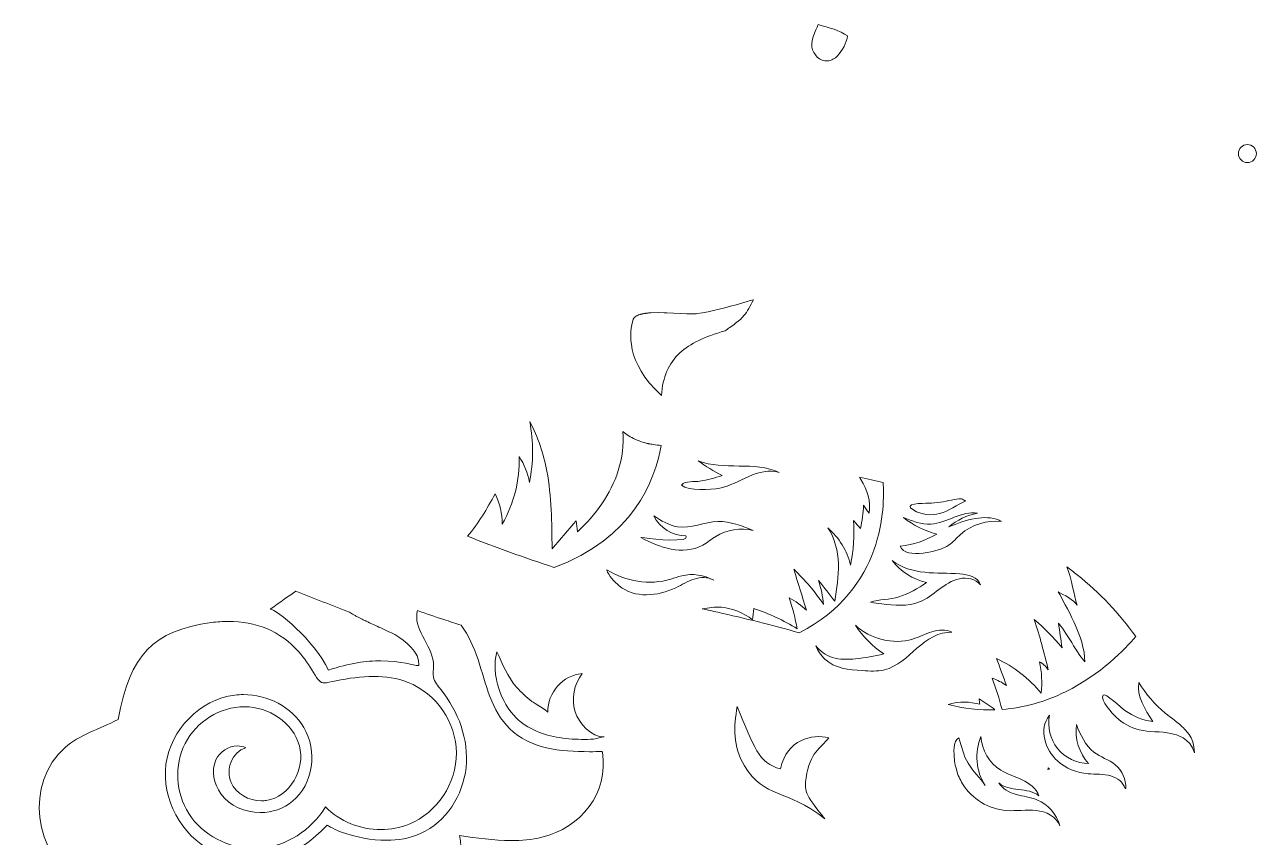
# Model space of a CAD drawing. Header units: millimetres. Extents: x -1356 to 546, y -801 to 88.
# Drawn here: x -450 to -95.7, y -251.8 to -18.2 of the extents above; entities that cross this region are included whole.
import ezdxf

# ---------------------------------------------------------------- set-up
doc = ezdxf.new("R2010")
doc.units = ezdxf.units.MM
doc.header["$MEASUREMENT"] = 0
doc.layers.add('Layer 4', color=7, linetype='Continuous')

msp = doc.modelspace()

# ---------------------------------------------------------------- linework, layer by layer
at = {"layer": 'Layer 4', "lineweight": 0}
for points, knots in [([(-221.74, -18.21), (-218.79, -19.01), (-215.39, -19.91), (-213.37, -21.47), (-213.48, -23.28), (-214.88, -25.87), (-216.16, -27.15), (-216.95, -27.94), (-217.97, -28.57), (-219.08, -28.66), (-221.27, -28.84), (-223.2, -26.84), (-223.59, -24.68), (-223.97, -22.51), (-221.74, -18.21), (-221.74, -18.21)], [0, 0, 0, 0, 1, 1, 1, 2, 2, 2, 3, 3, 3, 4, 4, 4, 5, 5, 5, 5]), ([(-98.33, -52.69), (-96.9, -52.69), (-95.74, -53.85), (-95.74, -55.27), (-95.74, -56.7), (-96.9, -57.86), (-98.33, -57.86), (-99.75, -57.86), (-100.91, -56.7), (-100.91, -55.27), (-100.91, -53.85), (-99.75, -52.69), (-98.33, -52.69)], [0, 0, 0, 0, 1, 1, 1, 2, 2, 2, 3, 3, 3, 4, 4, 4, 4]), ([(-274.97, -102.96), (-274.95, -102.9), (-274.92, -102.83), (-274.9, -102.78), (-274.9, -102.78), (-274.88, -102.74), (-274.88, -102.74), (-274.85, -102.68), (-274.82, -102.63), (-274.78, -102.58), (-274.76, -102.56), (-274.74, -102.53), (-274.72, -102.5), (-274.69, -102.46), (-274.65, -102.42), (-274.61, -102.37), (-274.58, -102.35), (-274.55, -102.32), (-274.5, -102.28), (-274.46, -102.24), (-274.42, -102.2), (-274.36, -102.16), (-274.36, -102.16), (-274.23, -102.07), (-274.23, -102.07), (-274.19, -102.04), (-274.15, -102.01), (-274.1, -101.99), (-274.1, -101.99), (-273.9, -101.88), (-273.9, -101.88), (-273.85, -101.86), (-273.81, -101.83), (-273.76, -101.81), (-273.76, -101.81), (-273.52, -101.71), (-273.52, -101.71), (-273.47, -101.69), (-273.41, -101.67), (-273.35, -101.64), (-273.35, -101.64), (-273.09, -101.56), (-273.09, -101.56), (-273.02, -101.54), (-272.96, -101.52), (-272.89, -101.5), (-272.84, -101.48), (-272.79, -101.47), (-272.74, -101.46), (-272.74, -101.46), (-272.6, -101.42), (-272.6, -101.42), (-272.53, -101.4), (-272.45, -101.39), (-272.37, -101.37), (-272.31, -101.35), (-272.25, -101.34), (-272.19, -101.33), (-272.19, -101.33), (-272.05, -101.3), (-272.05, -101.3), (-271.97, -101.29), (-271.89, -101.27), (-271.81, -101.26), (-271.81, -101.26), (-271.46, -101.21), (-271.46, -101.21), (-271.38, -101.19), (-271.3, -101.18), (-271.21, -101.17), (-271.21, -101.17), (-270.84, -101.13), (-270.84, -101.13), (-270.75, -101.12), (-270.66, -101.11), (-270.57, -101.1), (-270.57, -101.1), (-270.21, -101.07), (-270.21, -101.07), (-270.11, -101.06), (-270.01, -101.05), (-269.9, -101.05), (-269.9, -101.05), (-267.74, -100.99), (-267.74, -100.99), (-267.74, -100.99), (-266.07, -101.02), (-266.07, -101.02), (-265.84, -101.03), (-265.6, -101.04), (-265.33, -101.05), (-265.33, -101.05), (-259.49, -101.35), (-259.49, -101.35), (-259.28, -101.35), (-259.09, -101.36), (-258.89, -101.36), (-258.89, -101.36), (-258.82, -101.36), (-258.82, -101.36), (-258.68, -101.36), (-258.54, -101.37), (-258.41, -101.37), (-258.41, -101.37), (-258.17, -101.36), (-258.17, -101.36), (-258.04, -101.36), (-257.92, -101.36), (-257.8, -101.36), (-257.8, -101.36), (-257.62, -101.35), (-257.62, -101.35), (-257.5, -101.35), (-257.38, -101.34), (-257.23, -101.33), (-257.23, -101.33), (-257.11, -101.32), (-257.11, -101.32), (-256.96, -101.31), (-256.82, -101.3), (-256.68, -101.28), (-256.68, -101.28), (-256.61, -101.27), (-256.61, -101.27), (-252.34, -100.72), (-248.15, -99.52), (-243.72, -98.24), (-242.62, -97.92), (-241.51, -97.6), (-240.37, -97.28), (-241.29, -99.09), (-242.1, -100.65), (-243.19, -101.95), (-243.46, -102.26), (-243.74, -102.56), (-244.05, -102.84), (-244.96, -103.7), (-246.04, -104.46), (-247.17, -105.26), (-247.62, -105.58), (-248.09, -105.91), (-248.55, -106.25), (-254.37, -107.86), (-258.59, -109.86), (-261.51, -112.55), (-264.82, -115.6), (-266.45, -119.54), (-266.84, -124.8), (-277.3, -115.32), (-276.02, -106.38), (-274.97, -102.96)], [0, 0, 0, 0, 1, 1, 1, 2, 2, 2, 3, 3, 3, 4, 4, 4, 5, 5, 5, 6, 6, 6, 7, 7, 7, 8, 8, 8, 9, 9, 9, 10, 10, 10, 11, 11, 11, 12, 12, 12, 13, 13, 13, 14, 14, 14, 15, 15, 15, 16, 16, 16, 17, 17, 17, 18, 18, 18, 19, 19, 19, 20, 20, 20, 21, 21, 21, 22, 22, 22, 23, 23, 23, 24, 24, 24, 25, 25, 25, 26, 26, 26, 27, 27, 27, 28, 28, 28, 29, 29, 29, 30, 30, 30, 31, 31, 31, 32, 32, 32, 33, 33, 33, 34, 34, 34, 35, 35, 35, 36, 36, 36, 37, 37, 37, 38, 38, 38, 39, 39, 39, 40, 40, 40, 41, 41, 41, 42, 42, 42, 43, 43, 43, 44, 44, 44, 45, 45, 45, 46, 46, 46, 47, 47, 47, 48, 48, 48, 49, 49, 49, 50, 50, 50, 50]), ([(-297.72, -174.24), (-306.07, -171.5), (-314.42, -168.48), (-322.61, -165.28), (-319.47, -161.69), (-316.99, -157.34), (-314.68, -153.13), (-313.32, -155.8), (-312.61, -158.8), (-312.61, -161.79), (-309.25, -155.93), (-307.55, -149.13), (-307.78, -142.38), (-306.27, -144.6), (-305.25, -147.15), (-304.82, -149.8), (-303.58, -144.06), (-303.59, -138.09), (-304.72, -132.33), (-302.3, -136.71), (-300.73, -141.59), (-299.8, -146.53), (-298.41, -153.87), (-298.35, -161.39), (-298.29, -168.87), (-295.99, -166.19), (-293.69, -163.5), (-291.39, -160.82), (-291.26, -161.88), (-291.13, -162.93), (-290.99, -163.98), (-285.73, -159.18), (-281.4, -153.21), (-279.25, -146.42), (-278.11, -142.81), (-277.63, -138.95), (-277.91, -135.18), (-276.82, -136.07), (-275.66, -136.81), (-274.44, -137.38), (-273.67, -137.74), (-272.85, -138.05), (-271.93, -138.32), (-271.93, -138.32), (-271.82, -138.35), (-271.82, -138.35), (-271.43, -138.46), (-271.03, -138.56), (-270.64, -138.65), (-270.64, -138.65), (-270.52, -138.67), (-270.52, -138.67), (-270.11, -138.76), (-269.69, -138.84), (-269.26, -138.91), (-268.5, -139.03), (-267.71, -139.12), (-266.89, -139.18), (-268.66, -149.32), (-275.09, -165.95), (-297.72, -174.24)], [0, 0, 0, 0, 1, 1, 1, 2, 2, 2, 3, 3, 3, 4, 4, 4, 5, 5, 5, 6, 6, 6, 7, 7, 7, 8, 8, 8, 9, 9, 9, 10, 10, 10, 11, 11, 11, 12, 12, 12, 13, 13, 13, 14, 14, 14, 15, 15, 15, 16, 16, 16, 17, 17, 17, 18, 18, 18, 19, 19, 19, 20, 20, 20, 20]), ([(-255.77, -149.43), (-253.61, -149.1), (-251.47, -148.57), (-249.4, -147.83), (-251.81, -146.62), (-254.1, -145.19), (-256.25, -143.57), (-248.93, -146.56), (-240.08, -143.53), (-232.95, -146.96), (-235.82, -146.03), (-238.95, -146.88), (-241.72, -148.09), (-244.48, -149.29), (-247.13, -150.86), (-250.08, -151.44), (-252.77, -151.97), (-258.92, -152.34), (-261.08, -150.56), (-259.96, -149.28), (-257.37, -149.68), (-255.77, -149.43)], [0, 0, 0, 0, 1, 1, 1, 2, 2, 2, 3, 3, 3, 4, 4, 4, 5, 5, 5, 6, 6, 6, 7, 7, 7, 7]), ([(-250.65, -187.14), (-252.11, -186.8), (-253.6, -186.46), (-255.1, -186.11), (-253.27, -185.89), (-251.44, -185.49), (-249.57, -185.69), (-246.34, -186.03), (-243.19, -187.26), (-240.66, -189.31), (-240.54, -188.24), (-240.43, -187.17), (-240.31, -186.09), (-235.9, -187.47), (-231.66, -189.44), (-227.76, -191.92), (-228.35, -188.91), (-229.13, -185.94), (-230.09, -183.03), (-228.28, -183.96), (-226.61, -185.14), (-225.15, -186.55), (-226.35, -182.62), (-227.56, -178.69), (-228.77, -174.77), (-225.54, -177.82), (-222.66, -181.23), (-220.19, -184.91), (-220.46, -182.59), (-220.94, -180.29), (-221.62, -178.05), (-220.06, -180.03), (-218.51, -182), (-216.96, -183.98), (-216.39, -180.4), (-215.82, -176.8), (-215.94, -173.18), (-216.06, -169.56), (-216.92, -165.88), (-218.97, -162.89), (-215.75, -165.64), (-213.44, -169.44), (-212.45, -173.56), (-211.57, -169.34), (-211.29, -165), (-211.61, -160.71), (-210.94, -161.49), (-210.26, -162.27), (-209.59, -163.05), (-209.09, -160.87), (-208.8, -158.63), (-208.72, -156.39), (-208.19, -157.16), (-207.66, -157.92), (-207.13, -158.69), (-206.47, -155.35), (-207.77, -151.94), (-209.45, -148.98), (-209.57, -148.76), (-209.7, -148.54), (-209.83, -148.33), (-207.59, -148.79), (-205.34, -149.28), (-203.1, -149.82), (-202.58, -156.57), (-202.63, -180.44), (-227.19, -193.05), (-234.93, -190.74), (-242.92, -188.91), (-250.65, -187.14)], [0, 0, 0, 0, 1, 1, 1, 2, 2, 2, 3, 3, 3, 4, 4, 4, 5, 5, 5, 6, 6, 6, 7, 7, 7, 8, 8, 8, 9, 9, 9, 10, 10, 10, 11, 11, 11, 12, 12, 12, 13, 13, 13, 14, 14, 14, 15, 15, 15, 16, 16, 16, 17, 17, 17, 18, 18, 18, 19, 19, 19, 20, 20, 20, 21, 21, 21, 22, 22, 22, 23, 23, 23, 23]), ([(-190.06, -155.78), (-188.91, -155.71), (-187.75, -155.65), (-186.6, -155.48), (-185.52, -155.32), (-184.45, -155.08), (-183.37, -154.88), (-182.44, -154.71), (-181.5, -154.59), (-180.55, -154.49), (-180.14, -154.7), (-179.74, -154.92), (-179.33, -155.13), (-181.85, -156.23), (-184.16, -158.02), (-186.83, -158.74), (-189.19, -159.44), (-192.15, -159.05), (-194.27, -157.81), (-197.85, -155.71), (-191.52, -155.86), (-190.06, -155.78)], [0, 0, 0, 0, 1, 1, 1, 2, 2, 2, 3, 3, 3, 4, 4, 4, 5, 5, 5, 6, 6, 6, 7, 7, 7, 7]), ([(-197.26, -159.91), (-194.71, -160.92), (-192.05, -161.94), (-189.32, -161.78), (-184.7, -161.52), (-180.5, -157.93), (-175.93, -158.63), (-178.96, -159.24), (-181.83, -160.62), (-184.2, -162.6), (-181.71, -161.61), (-179.19, -160.61), (-176.54, -160.17), (-174.26, -159.78), (-171.86, -159.84), (-169.7, -160.64), (-169.48, -160.77), (-169.27, -160.9), (-169.05, -161.04), (-173.25, -160.58), (-177.63, -161.95), (-180.81, -164.75), (-181.98, -165.78), (-182.99, -166.98), (-184.26, -167.89), (-186.64, -169.61), (-196.75, -172.11), (-198.17, -168.13), (-194.19, -167.67), (-191.18, -166.63), (-187.65, -164.65), (-191.13, -163.76), (-194.43, -162.13), (-197.26, -159.91)], [0, 0, 0, 0, 1, 1, 1, 2, 2, 2, 3, 3, 3, 4, 4, 4, 5, 5, 5, 6, 6, 6, 7, 7, 7, 8, 8, 8, 9, 9, 9, 10, 10, 10, 11, 11, 11, 11]), ([(-262.24, -162.55), (-258.34, -163.15), (-254.51, -161.18), (-250.57, -161.06), (-247.05, -160.95), (-243.67, -162.31), (-240.41, -163.64), (-244.05, -162.72), (-248.05, -163.35), (-251.23, -165.34), (-252.5, -166.14), (-253.65, -167.14), (-254.97, -167.87), (-257.7, -169.37), (-261, -169.56), (-264.06, -168.96), (-267.12, -168.37), (-269.98, -167.06), (-272.77, -165.68), (-273.19, -165.47), (-264.89, -166.9), (-260.62, -166.18), (-260.09, -166.09), (-259.4, -165.57), (-259.78, -165.18), (-263.61, -165.21), (-267.37, -162.87), (-269.04, -159.42), (-266.92, -160.78), (-264.73, -162.17), (-262.24, -162.55)], [0, 0, 0, 0, 1, 1, 1, 2, 2, 2, 3, 3, 3, 4, 4, 4, 5, 5, 5, 6, 6, 6, 7, 7, 7, 8, 8, 8, 9, 9, 9, 10, 10, 10, 10]), ([(-191.13, -175.65), (-187.78, -176.01), (-184.4, -175.85), (-181.05, -176.09), (-178.65, -176.26), (-175.81, -176.98), (-175.07, -179.27), (-176.46, -177.53), (-178.99, -177.02), (-181.16, -177.5), (-183.34, -177.98), (-185.24, -179.26), (-187.03, -180.6), (-188.81, -181.93), (-190.57, -183.36), (-192.64, -184.18), (-196.03, -185.54), (-199.84, -185.15), (-203.47, -184.74), (-204.54, -184.62), (-205.64, -184.53), (-206.67, -184.25), (-204.19, -183.38), (-201.17, -183.57), (-198.55, -182.69), (-195.72, -181.74), (-193.02, -180.35), (-190.61, -178.58), (-194.48, -177.66), (-198.02, -175.39), (-200.48, -172.26), (-197.87, -174.38), (-194.47, -175.3), (-191.13, -175.65)], [0, 0, 0, 0, 1, 1, 1, 2, 2, 2, 3, 3, 3, 4, 4, 4, 5, 5, 5, 6, 6, 6, 7, 7, 7, 8, 8, 8, 9, 9, 9, 10, 10, 10, 11, 11, 11, 11]), ([(-262.7, -180.08), (-267.86, -182.57), (-274.53, -183.19), (-278.98, -179.57), (-280.4, -178.41), (-281.98, -176.59), (-282.57, -174.95), (-277.05, -178.31), (-270.36, -179.47), (-264.11, -177.59), (-263.07, -177.28), (-262.06, -176.9), (-261.01, -176.65), (-257.93, -175.91), (-254.58, -176.39), (-251.81, -177.94), (-253.47, -176.93), (-255.59, -177.02), (-257.44, -177.61), (-259.29, -178.2), (-260.95, -179.23), (-262.7, -180.08)], [0, 0, 0, 0, 1, 1, 1, 2, 2, 2, 3, 3, 3, 4, 4, 4, 5, 5, 5, 6, 6, 6, 7, 7, 7, 7]), ([(-158.13, -201.36), (-157.12, -201.9), (-156.24, -202.71), (-155.62, -203.68), (-156.73, -198.81), (-158.06, -193.98), (-159.6, -189.23), (-156.71, -191.69), (-154.03, -194.41), (-151.61, -197.34), (-151.96, -194.99), (-152.31, -192.64), (-152.65, -190.29), (-151.06, -191.74), (-146.65, -199.94), (-145.06, -201.39), (-145.07, -194.21), (-150.73, -185.08), (-152.71, -181.27), (-151.21, -182.07), (-148.21, -183.63), (-147.32, -185.08), (-148.28, -182.2), (-148.76, -177.65), (-150.29, -174.07), (-149.25, -174.84), (-148.24, -175.61), (-147.26, -176.39), (-140.81, -181.54), (-135.15, -187.5), (-130.45, -194.13), (-133.5, -197.73), (-140.47, -205.02), (-150.62, -209.99), (-156.57, -212.91), (-162.68, -214.6), (-168.89, -215.05), (-169.67, -212.01), (-170.62, -209.02), (-171.74, -206.09), (-170.26, -206.58), (-168.86, -207.3), (-167.61, -208.23), (-168.55, -205.62), (-169.49, -203.02), (-170.44, -200.42), (-165.51, -202.75), (-161.1, -206.19), (-157.62, -210.4), (-157.28, -207.39), (-157.45, -204.31), (-158.13, -201.36)], [0, 0, 0, 0, 1, 1, 1, 2, 2, 2, 3, 3, 3, 4, 4, 4, 5, 5, 5, 6, 6, 6, 7, 7, 7, 8, 8, 8, 9, 9, 9, 10, 10, 10, 11, 11, 11, 12, 12, 12, 13, 13, 13, 14, 14, 14, 15, 15, 15, 16, 16, 16, 17, 17, 17, 17]), ([(-371.97, -181.07), (-366.98, -183.15), (-361.72, -185.03), (-356.59, -187.13), (-356.39, -187.25), (-356.18, -187.37), (-355.98, -187.49), (-355.77, -187.61), (-355.55, -187.73), (-355.34, -187.85), (-355.05, -188.02), (-354.75, -188.18), (-354.46, -188.34), (-354.31, -188.42), (-354.16, -188.5), (-354.01, -188.57), (-353.76, -188.7), (-353.51, -188.83), (-353.26, -188.96), (-353.13, -189.03), (-353, -189.09), (-352.86, -189.16), (-352.57, -189.3), (-352.29, -189.44), (-352, -189.58), (-351.91, -189.62), (-351.83, -189.66), (-351.75, -189.7), (-350.54, -190.28), (-349.32, -190.84), (-348.12, -191.38), (-346.53, -192.1), (-344.98, -192.8), (-343.48, -193.54), (-340.6, -195.32), (-336.2, -198.65), (-336.65, -202.35), (-336.66, -202.44), (-336.75, -202.48), (-336.92, -202.48), (-337.89, -202.48), (-341.55, -201.1), (-347.55, -201.1), (-351.56, -201.1), (-356.62, -201.72), (-362.63, -203.79), (-366.52, -195.14), (-377.89, -186.21), (-379.23, -186.21), (-379.26, -186.21), (-379.29, -186.21), (-379.32, -186.23), (-376.75, -184.43), (-373.63, -182.24), (-371.97, -181.07)], [0, 0, 0, 0, 1, 1, 1, 2, 2, 2, 3, 3, 3, 4, 4, 4, 5, 5, 5, 6, 6, 6, 7, 7, 7, 8, 8, 8, 9, 9, 9, 10, 10, 10, 11, 11, 11, 12, 12, 12, 13, 13, 13, 14, 14, 14, 15, 15, 15, 16, 16, 16, 17, 17, 17, 18, 18, 18, 18]), ([(-301.22, -251.8), (-304.13, -252.5), (-307.1, -252.76), (-310.08, -252.76), (-315.01, -252.76), (-319.99, -252.04), (-324.89, -251.31), (-323.37, -259.43), (-325.51, -268.17), (-330.61, -274.67), (-336.56, -282.27), (-347.13, -286.74), (-357.04, -286.74), (-358.95, -286.74), (-360.83, -286.57), (-362.66, -286.23), (-374.86, -283.94), (-383.15, -273.38), (-388.47, -262.9), (-391.74, -264.55), (-394.99, -266.33), (-398.34, -267.85), (-403.8, -270.34), (-409.2, -271.62), (-414.5, -271.62), (-421.14, -271.62), (-427.64, -269.61), (-433.92, -265.41), (-447.52, -256.33), (-449.97, -236.31), (-438.36, -225.98), (-434.34, -222.41), (-428.59, -220.77), (-423.06, -217.97), (-419.64, -199.32), (-413.22, -192.45), (-396.29, -190.1), (-394.62, -189.87), (-392.97, -189.75), (-391.34, -189.75), (-383.63, -189.75), (-376.49, -192.41), (-371.12, -198.52), (-369.5, -200.35), (-368.15, -202.39), (-366.9, -204.48), (-365.56, -206.74), (-365.01, -207.42), (-363.79, -207.42), (-363.04, -207.42), (-362.02, -207.16), (-360.39, -206.83), (-356.85, -206.13), (-353.18, -205.57), (-349.54, -205.57), (-346.19, -205.57), (-342.87, -206.04), (-339.7, -207.29), (-331.61, -210.48), (-325.85, -218.87), (-325.79, -227.56), (-325.72, -236.26), (-331.35, -244.73), (-339.39, -248.04), (-341.96, -249.1), (-344.73, -249.61), (-347.51, -249.61), (-353.41, -249.61), (-359.34, -247.31), (-363.47, -243.08), (-367.47, -249.8), (-374.82, -254.51), (-382.64, -255.01), (-383.08, -255.03), (-383.53, -255.05), (-383.98, -255.05), (-391.34, -255.05), (-398.8, -251.24), (-402.76, -245.02), (-406.55, -239.07), (-407.02, -231.11), (-403.8, -224.84), (-400.59, -218.58), (-393.77, -214.3), (-386.73, -214.3), (-386.73, -214.3), (-386.7, -214.3), (-386.7, -214.3), (-379.78, -214.31), (-372.79, -218.84), (-370.97, -225.52), (-369.14, -232.2), (-373.65, -240.22), (-380.5, -241.23), (-380.96, -241.3), (-381.42, -241.33), (-381.89, -241.33), (-385.51, -241.33), (-389.17, -239.35), (-390.61, -236.05), (-392.24, -232.32), (-390.29, -227.26), (-386.39, -226.1), (-387.14, -225.73), (-387.94, -225.56), (-388.76, -225.56), (-391.28, -225.56), (-393.86, -227.21), (-394.94, -229.57), (-396.38, -232.69), (-395.55, -236.51), (-393.55, -239.3), (-390.98, -242.88), (-386.6, -244.7), (-382.2, -244.7), (-378.84, -244.7), (-375.48, -243.64), (-372.9, -241.48), (-366.93, -236.5), (-365.72, -227), (-369.64, -220.3), (-373.14, -214.32), (-380.12, -210.81), (-387.06, -210.81), (-387.9, -210.81), (-388.74, -210.87), (-389.57, -210.97), (-399.54, -212.22), (-407.99, -220.89), (-409.32, -230.85), (-410.64, -240.81), (-404.95, -251.23), (-396, -255.79), (-392.45, -257.59), (-388.49, -258.46), (-384.52, -258.46), (-378.47, -258.46), (-372.38, -256.44), (-367.66, -252.63), (-366.12, -251.38), (-362.93, -248.34), (-362.93, -248.34), (-362.93, -248.34), (-360.1, -250), (-358.89, -250.39), (-354.72, -251.74), (-350.27, -252.69), (-345.91, -252.69), (-342.53, -252.69), (-339.21, -252.12), (-336.11, -250.74), (-328.76, -247.46), (-323.85, -239.76), (-323.03, -231.76), (-322.22, -223.75), (-325.2, -215.61), (-330.27, -209.36), (-331.15, -208.27), (-332.13, -207.17), (-332.4, -205.79), (-332.6, -204.74), (-332.37, -203.66), (-332.36, -202.59), (-332.32, -197.26), (-337.79, -192.71), (-337.18, -187.57), (-337.13, -187.28), (-337.07, -186.99), (-337, -186.67), (-334.45, -187.56), (-331.91, -188.4), (-329.45, -189.21), (-327.71, -189.78), (-326.06, -190.32), (-324.45, -190.87), (-322.28, -193.77), (-320.69, -197.31), (-319.57, -200.74), (-317.28, -207.75), (-315.75, -215.48), (-310.47, -220.62), (-304.6, -226.33), (-295.89, -227.22), (-287.53, -227.22), (-286.29, -227.22), (-285.07, -227.2), (-283.86, -227.18), (-283.85, -227.23), (-283.84, -227.29), (-283.83, -227.35), (-281.86, -239.07), (-290.1, -249.16), (-301.22, -251.8)], [0, 0, 0, 0, 1, 1, 1, 2, 2, 2, 3, 3, 3, 4, 4, 4, 5, 5, 5, 6, 6, 6, 7, 7, 7, 8, 8, 8, 9, 9, 9, 10, 10, 10, 11, 11, 11, 12, 12, 12, 13, 13, 13, 14, 14, 14, 15, 15, 15, 16, 16, 16, 17, 17, 17, 18, 18, 18, 19, 19, 19, 20, 20, 20, 21, 21, 21, 22, 22, 22, 23, 23, 23, 24, 24, 24, 25, 25, 25, 26, 26, 26, 27, 27, 27, 28, 28, 28, 29, 29, 29, 30, 30, 30, 31, 31, 31, 32, 32, 32, 33, 33, 33, 34, 34, 34, 35, 35, 35, 36, 36, 36, 37, 37, 37, 38, 38, 38, 39, 39, 39, 40, 40, 40, 41, 41, 41, 42, 42, 42, 43, 43, 43, 44, 44, 44, 45, 45, 45, 46, 46, 46, 47, 47, 47, 48, 48, 48, 49, 49, 49, 50, 50, 50, 51, 51, 51, 52, 52, 52, 53, 53, 53, 54, 54, 54, 55, 55, 55, 56, 56, 56, 57, 57, 57, 58, 58, 58, 59, 59, 59, 60, 60, 60, 61, 61, 61, 62, 62, 62, 63, 63, 63, 64, 64, 64, 64]), ([(-209.05, -203.92), (-212.88, -203.67), (-217.04, -203.28), (-219.82, -200.63), (-220.92, -199.58), (-221.9, -198.16), (-222.44, -196.75), (-221.19, -198.3), (-219.72, -199.54), (-217.71, -200.14), (-215.55, -200.79), (-213.23, -200.72), (-210.98, -200.51), (-208.26, -200.25), (-205.55, -199.77), (-202.9, -199.08), (-206.13, -196.91), (-208.92, -194.11), (-211.07, -190.89), (-206.66, -194.78), (-200.27, -196.57), (-194.64, -194.85), (-192.74, -194.28), (-190.97, -193.33), (-189.08, -192.75), (-187.18, -192.18), (-185.05, -191.99), (-183.29, -192.9), (-187.06, -192.62), (-190.49, -194.99), (-193.35, -197.48), (-196.2, -199.96), (-199.04, -202.77), (-202.72, -203.68), (-204.78, -204.19), (-206.93, -204.06), (-209.05, -203.92)], [0, 0, 0, 0, 1, 1, 1, 2, 2, 2, 3, 3, 3, 4, 4, 4, 5, 5, 5, 6, 6, 6, 7, 7, 7, 8, 8, 8, 9, 9, 9, 10, 10, 10, 11, 11, 11, 12, 12, 12, 12]), ([(-283.28, -222.9), (-284.24, -222.97), (-285.27, -223.53), (-286.34, -223.59), (-287.51, -223.66), (-288.67, -223.69), (-289.84, -223.68), (-292.24, -223.65), (-294.65, -223.47), (-297.02, -223.02), (-301.62, -222.16), (-306.19, -220.29), (-309.33, -216.7), (-311.56, -214.17), (-313.15, -211.09), (-313.98, -207.83), (-314.05, -207.56), (-314.12, -207.28), (-314.18, -207.01), (-314.47, -205.67), (-314.63, -204.31), (-314.66, -202.94), (-314.68, -202.12), (-314.65, -201.29), (-314.56, -200.47), (-314.5, -199.81), (-314.24, -199.17), (-314.16, -198.51), (-312.41, -202.11), (-311.24, -205.57), (-308.48, -208.68), (-307.16, -210.17), (-305.69, -211.52), (-304.12, -212.74), (-303.55, -213.18), (-299.5, -215.44), (-299.49, -215.85), (-299.64, -210.22), (-295.22, -205.23), (-289.61, -204.75), (-291.96, -207.82), (-292.84, -212.05), (-291.63, -215.74), (-290.6, -218.9), (-286.97, -223.18), (-283.28, -222.9)], [0, 0, 0, 0, 1, 1, 1, 2, 2, 2, 3, 3, 3, 4, 4, 4, 5, 5, 5, 6, 6, 6, 7, 7, 7, 8, 8, 8, 9, 9, 9, 10, 10, 10, 11, 11, 11, 12, 12, 12, 13, 13, 13, 14, 14, 14, 15, 15, 15, 15]), ([(-129.58, -207.33), (-127.56, -210.67), (-124.96, -213.66), (-121.94, -216.13), (-120.16, -217.58), (-118.23, -218.86), (-116.63, -220.49), (-116.5, -220.78), (-113.55, -222.66), (-113.55, -227.5), (-114.82, -223.26), (-118.71, -222.32), (-120.3, -221.98), (-123.32, -221.36), (-126.47, -221.6), (-129.47, -220.89), (-131.94, -220.3), (-134.22, -219.02), (-136.07, -217.28), (-136.98, -216.42), (-140.78, -212.31), (-139.82, -210.93), (-139.26, -210.13), (-134.5, -214.72), (-133.54, -215.38), (-131.15, -217.02), (-128.46, -218.27), (-125.54, -218.49), (-127.79, -215.12), (-130.14, -211.35), (-129.58, -207.33)], [0, 0, 0, 0, 1, 1, 1, 2, 2, 2, 3, 3, 3, 4, 4, 4, 5, 5, 5, 6, 6, 6, 7, 7, 7, 8, 8, 8, 9, 9, 9, 10, 10, 10, 10]), ([(-175.47, -211.99), (-173.91, -212.97), (-172.39, -214.04), (-170.92, -215.16), (-175.36, -215.29), (-179.86, -214.8), (-184.39, -213.68), (-184.27, -213.64), (-184.15, -213.6), (-184.02, -213.57), (-181.18, -212.77), (-178.11, -212.78), (-175.27, -213.59), (-175.34, -213.06), (-175.41, -212.52), (-175.47, -211.99)], [0, 0, 0, 0, 1, 1, 1, 2, 2, 2, 3, 3, 3, 4, 4, 4, 5, 5, 5, 5]), ([(-225.23, -234.73), (-225.7, -238.02), (-225.94, -239.24), (-219.82, -246.5), (-231.28, -237.57), (-237.01, -240.88), (-242.96, -231.27), (-246.4, -225.73), (-246.01, -220.02), (-245.07, -214.22), (-240.22, -225.66), (-238.9, -230.71), (-232.6, -232.12), (-230.72, -223.68), (-223.49, -222), (-218.71, -223.26), (-221.07, -226.34), (-224.16, -227.23), (-225.23, -234.73)], [0, 0, 0, 0, 1, 1, 1, 2, 2, 2, 3, 3, 3, 4, 4, 4, 5, 5, 5, 6, 6, 6, 6]), ([(-152.92, -226.29), (-150.79, -228.95), (-147.43, -230.6), (-144.01, -230.64), (-146.7, -227.62), (-148, -223.41), (-147.5, -219.4), (-146.3, -222.33), (-144.99, -225.4), (-142.48, -227.33), (-140.59, -228.79), (-138.17, -229.46), (-136.32, -230.97), (-134.32, -232.61), (-133.18, -235.22), (-133.28, -237.79), (-133.35, -237.78), (-133.43, -237.76), (-133.51, -237.75), (-134.01, -236), (-135.76, -234.69), (-137.57, -234.17), (-139.69, -233.57), (-141.94, -233.76), (-144.14, -233.56), (-147.37, -233.26), (-150.57, -232.06), (-152.96, -229.87), (-156.49, -226.63), (-158.43, -220.88), (-155.26, -216.74), (-155.77, -220.12), (-155.09, -223.57), (-152.92, -226.29)], [0, 0, 0, 0, 1, 1, 1, 2, 2, 2, 3, 3, 3, 4, 4, 4, 5, 5, 5, 6, 6, 6, 7, 7, 7, 8, 8, 8, 9, 9, 9, 10, 10, 10, 11, 11, 11, 11]), ([(-182.2, -231.62), (-182.37, -230.88), (-182.5, -230.13), (-182.57, -229.38), (-182.7, -227.88), (-183.09, -223.94), (-181.35, -223.27), (-180.47, -225.75), (-180.06, -228.17), (-178.63, -230.53), (-177.23, -232.85), (-175.2, -234.69), (-173.75, -236.94), (-176.4, -232.82), (-176.86, -227.39), (-174.96, -222.88), (-174.74, -226.74), (-172.55, -230.44), (-169.27, -232.49), (-167.34, -233.69), (-165.13, -234.33), (-163.08, -235.31), (-161.03, -236.29), (-159.04, -237.75), (-158.27, -239.89), (-161.44, -237.27), (-166.8, -238.95), (-169.8, -236.14), (-168.81, -237.95), (-166.81, -238.95), (-164.82, -239.5), (-162.84, -240.05), (-160.75, -240.26), (-158.84, -241.03), (-155.64, -242.31), (-153.13, -245.21), (-152.3, -248.56), (-153.2, -245.85), (-156.23, -244.4), (-159.07, -244.1), (-161.91, -243.8), (-164.78, -244.34), (-167.63, -244.12), (-172.71, -243.74), (-177.53, -240.81), (-180.22, -236.49), (-181, -235.24), (-181.58, -233.88), (-181.99, -232.46), (-181.98, -232.39), (-181.97, -232.31), (-181.97, -232.24), (-182.04, -232.03), (-182.12, -231.82), (-182.2, -231.62)], [0, 0, 0, 0, 1, 1, 1, 2, 2, 2, 3, 3, 3, 4, 4, 4, 5, 5, 5, 6, 6, 6, 7, 7, 7, 8, 8, 8, 9, 9, 9, 10, 10, 10, 11, 11, 11, 12, 12, 12, 13, 13, 13, 14, 14, 14, 15, 15, 15, 16, 16, 16, 17, 17, 17, 18, 18, 18, 18]), ([(-155.27, -232.22), (-155.42, -232.25), (-155.57, -232.29), (-155.71, -232.35), (-155.68, -232.18), (-155.64, -232.01), (-155.61, -231.83), (-155.5, -231.96), (-155.38, -232.09), (-155.27, -232.22)], [0, 0, 0, 0, 1, 1, 1, 2, 2, 2, 3, 3, 3, 3])]:
    msp.add_open_spline(points, degree=3, knots=knots, dxfattribs=at)

doc.saveas('drawing.dxf')
